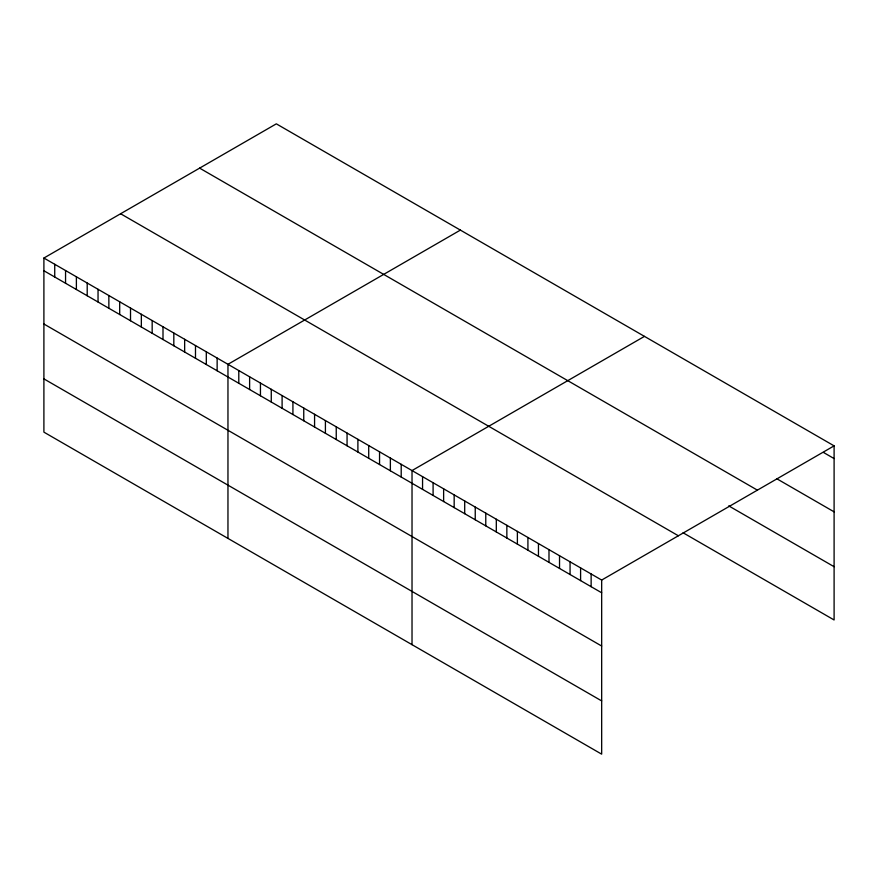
<?xml version="1.0" encoding="UTF-8"?>
<svg xmlns="http://www.w3.org/2000/svg" width="878" height="878" viewBox="0 0 878 878"><rect width="100%" height="100%" fill="white"/><g stroke="black" fill="none" stroke-linecap="round" stroke-linejoin="round"><path stroke-width="1.32" d="M43.9 258.033L601.671 580.062L601.671 754.158L43.9 432.141L43.9 258.033L276.329 123.842L834.1 445.859L834.1 619.967L683.084 532.781M460.39 230.102L227.962 364.304L227.962 538.401M644.463 336.373L412.023 470.564L412.023 644.671M601.671 580.062L834.1 445.859M823.564 452.499L834.1 458.579M776.745 478.719L834.1 511.841M199.624 168.126L757.396 490.144M728.74 505.882L834.1 566.705M120.604 213.749L678.376 535.778M43.9 270.753L601.671 592.771M43.9 324.004L601.671 646.032M43.9 378.879L601.671 700.907M591.135 573.971L591.135 586.691M580.599 567.89L580.599 580.61M570.063 561.81L570.063 574.519M559.527 555.73L559.527 568.439M548.991 549.639L548.991 562.359M538.455 543.559L538.455 556.279M527.919 537.479L527.919 550.199M517.383 531.399L517.383 544.108M506.847 525.307L506.847 538.027M496.311 519.227L496.311 531.947M485.775 513.147L485.775 525.867M475.239 507.067L475.239 519.776M464.703 500.987L464.703 513.696M454.167 494.896L454.167 507.616M443.631 488.816L443.631 501.536M433.095 482.735L433.095 495.444M422.559 476.655L422.559 489.364M401.202 464.319L401.202 477.028M390.37 458.064L390.37 470.784M379.548 451.819L379.548 464.528M368.716 445.563L368.716 458.283M357.895 439.318L357.895 452.027M347.062 433.063L347.062 445.783M336.241 426.807L336.241 439.527M325.409 420.562L325.409 433.271M314.576 414.306L314.576 427.026M303.755 408.061L303.755 420.771M292.923 401.806L292.923 414.526M282.101 395.561L282.101 408.27M271.269 389.305L271.269 402.025M260.448 383.049L260.448 395.769M249.615 376.805L249.615 389.514M238.794 370.549L238.794 383.269M217.14 358.048L217.14 370.768M206.308 351.793L206.308 364.513M195.487 345.548L195.487 358.268M184.654 339.292L184.654 352.012M173.822 333.047L173.822 345.756M163.001 326.792L163.001 339.512M152.168 320.547L152.168 333.256M141.347 314.291L141.347 327.011M130.515 308.035L130.515 320.755M119.693 301.791L119.693 314.511M108.861 295.535L108.861 308.255M98.04 289.29L98.04 301.999M87.207 283.034L87.207 295.754M76.386 276.789L76.386 289.499M65.554 270.534L65.554 283.254M54.732 264.278L54.732 276.998"/></g></svg>
